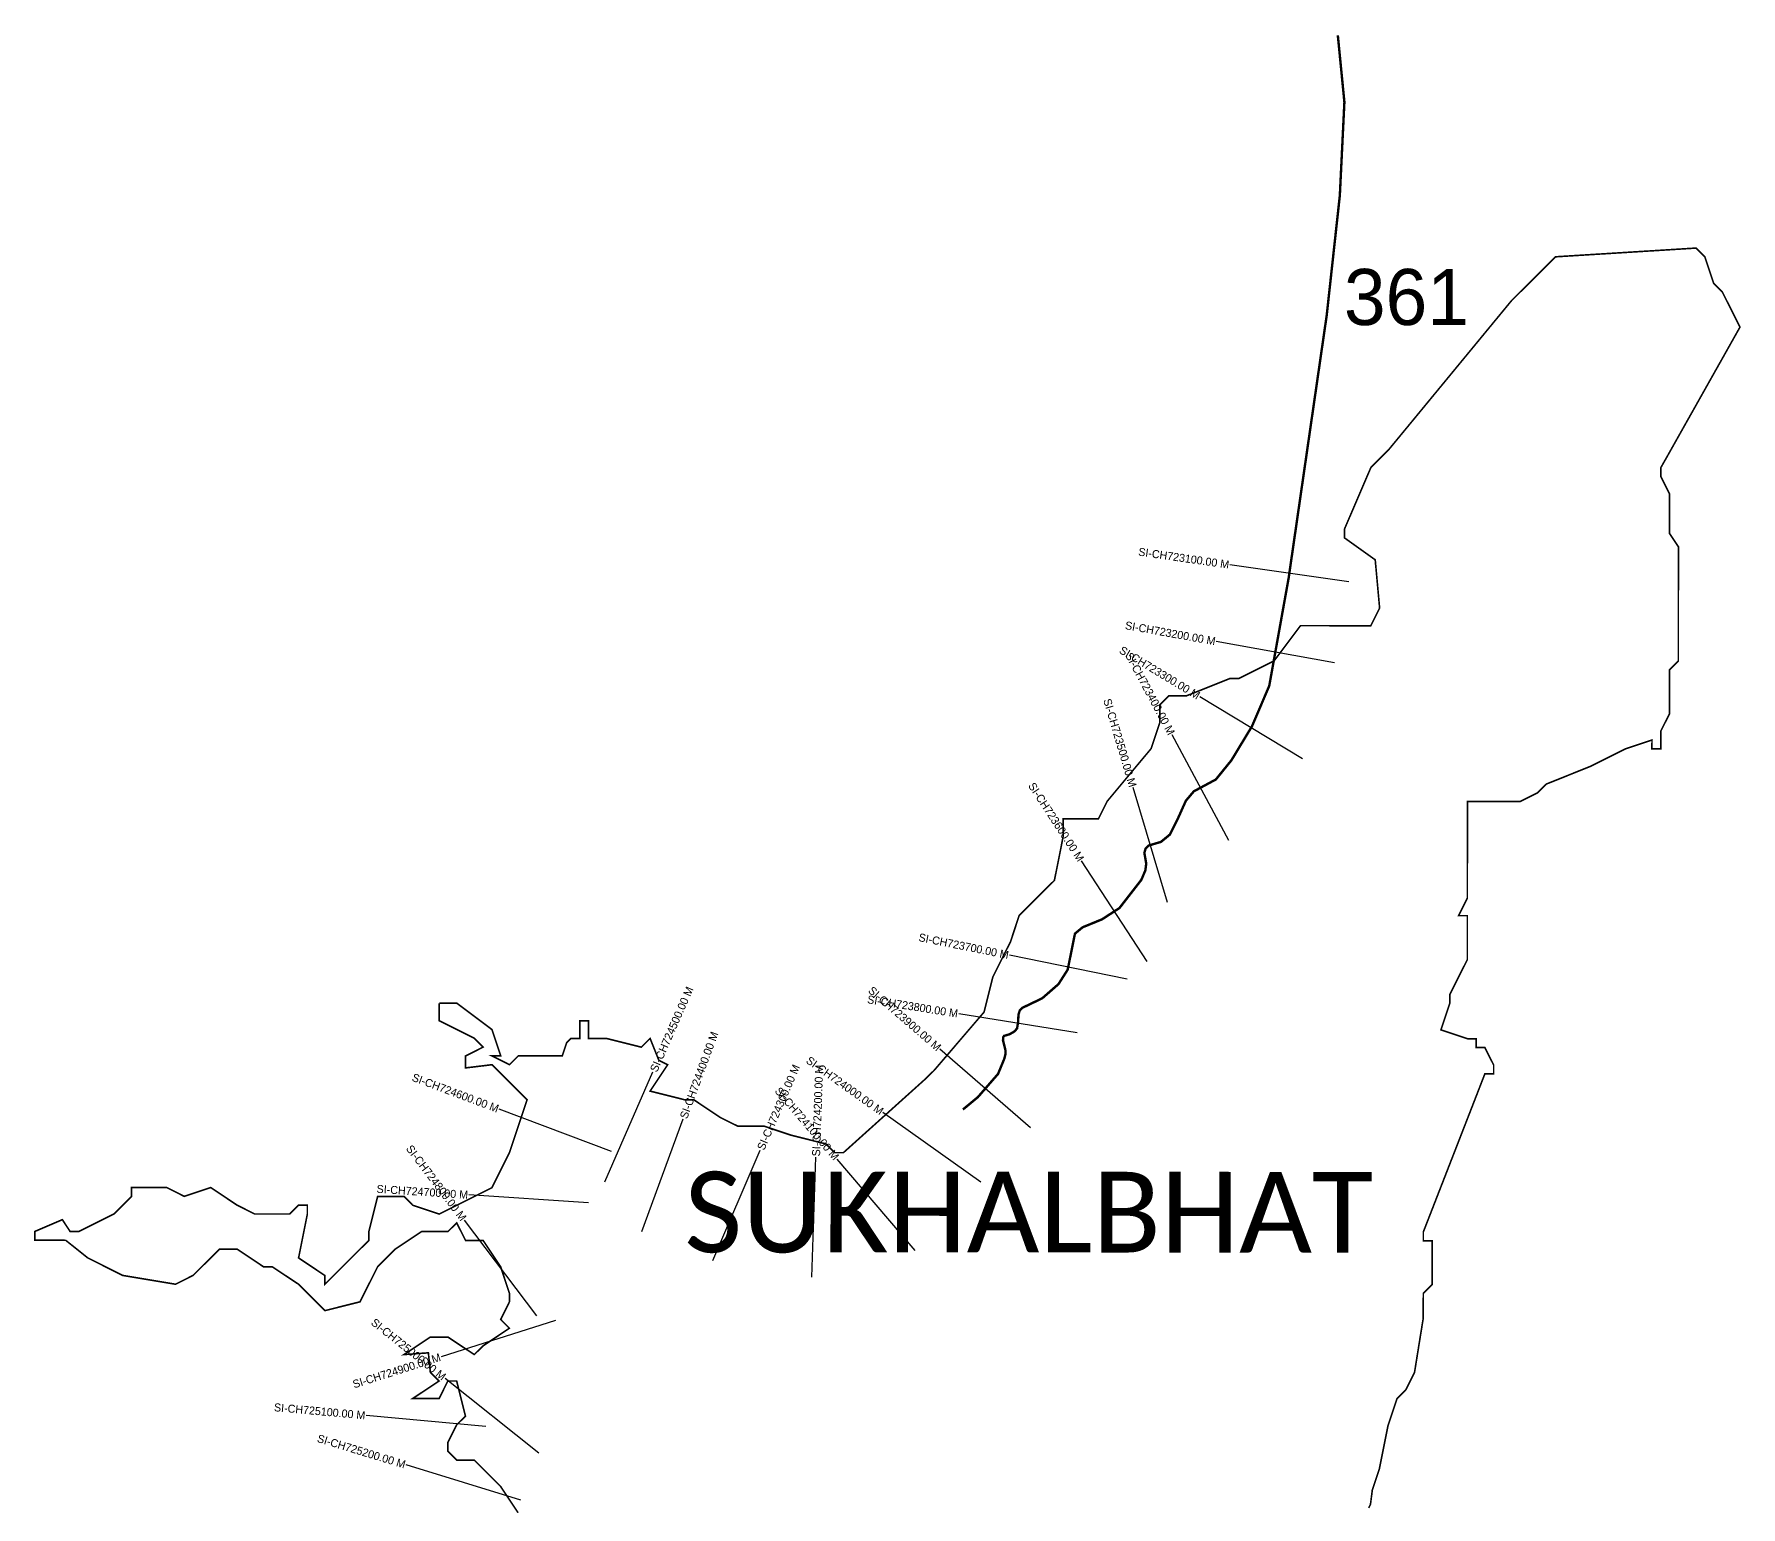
# Model space of a CAD drawing. Header units: metres. Extents: x 355212 to 358116, y 1739230 to 1742903.
# Drawn here: x 355212 to 357344, y 1741063 to 1742903 of the extents above; entities that cross this region are included whole.
import ezdxf
from ezdxf.enums import TextEntityAlignment as Align

# ---------------------------------------------------------------- set-up
doc = ezdxf.new("R2010")
doc.units = ezdxf.units.M
for name, color, linetype in [('CS', 134, 'Continuous'), ('CSMark', 6, 'Continuous'), ('NATURALLY PROTECTED', 3, 'Continuous'), ('VILLAGE NAME', 250, 'Continuous')]:
    doc.layers.add(name, color=color, linetype=linetype)

msp = doc.modelspace()

# ---------------------------------------------------------------- linework, layer by layer
at = {"color": 6, "const_width": 2}
for points in [[(355718, 1741692.6), (355740, 1741692.6), (355783.9, 1741659.6), (355794.9, 1741626.7), (355783.9, 1741626.7), (355805.8, 1741615.7), (355816.8, 1741626.7), (355871.7, 1741626.7), (355877.2, 1741643.1), (355882.7, 1741648.6), (355893.7, 1741648.6), (355893.7, 1741670.6), (355904.7, 1741670.6), (355904.7, 1741648.6), (355926.6, 1741648.6), (355970.5, 1741637.6), (355981.5, 1741648.6), (355992.5, 1741621.1), (356003.5, 1741615.7), (355981.5, 1741582.7), (356025.4, 1741571.7), (356036.4, 1741571.7), (356069.3, 1741549.7), (356091.2, 1741538.8), (356124.2, 1741538.8), (356157.1, 1741527.8), (356193.9, 1741518.5), (356201, 1741516.8), (356212, 1741505.8), (356223, 1741505.8), (356281.5, 1741558.4), (356325.3, 1741597.8), (356336.4, 1741608.7), (356398.7, 1741681.4), (356404.2, 1741703.3), (356409.7, 1741725.3), (356427, 1741759.9), (356431.7, 1741769.2), (356442.6, 1741802.1), (356486.6, 1741846), (356495.2, 1741888.9), (356497.6, 1741901.6), (356497.6, 1741922.9), (356541.5, 1741922.8), (356552.5, 1741944.8), (356587.4, 1741986.7), (356607.4, 1742010.6), (356612.9, 1742027.1), (356618.4, 1742043.6), (356618.4, 1742065.5), (356629.4, 1742076.5), (356651.3, 1742076.5), (356706.2, 1742098.4), (356717.2, 1742098.4), (356761.1, 1742120.4), (356794.1, 1742164.3), (356881.9, 1742164.2), (356892.9, 1742186.2), (356887.4, 1742246.6), (356849, 1742274), (356849, 1742285), (356882, 1742361.9), (356903.9, 1742383.8), (356914.9, 1742397.1), (357008.5, 1742510.7), (357057.7, 1742570.4), (357112.6, 1742625.2), (357288.2, 1742636.1), (357299.2, 1742625.2), (357310.2, 1742592.2), (357321.1, 1742581.2), (357343.1, 1742537.3), (357250.4, 1742372.6), (357244.2, 1742361.7), (357244.2, 1742350.7), (357255.2, 1742328.8), (357255.2, 1742279.4), (357266.2, 1742262.9), (357266.1, 1742161.2), (357266.1, 1742120.2), (357255.1, 1742109.2), (357255.1, 1742054.3), (357244.1, 1742032.4), (357244.1, 1742010.4), (357233.1, 1742010.4), (357233.2, 1742021.4), (357200.2, 1742010.4), (357162.5, 1741991.6), (357156.3, 1741988.5), (357115.2, 1741972), (357101.4, 1741966.5), (357090.4, 1741955.6), (357068.4, 1741944.6), (357002.6, 1741944.6), (357002.5, 1741823.9), (356991.5, 1741801.9), (357002.5, 1741801.9), (357002.5, 1741779), (357002.5, 1741752.5), (357002.5, 1741747), (356986, 1741714.1), (356980.5, 1741703.1), (356980.5, 1741692.1), (356969.5, 1741659.2), (357002.5, 1741648.2), (357013.4, 1741648.2), (357013.4, 1741637.2), (357024.4, 1741637.2), (357035.4, 1741615.3), (357035.4, 1741604.3), (357024.4, 1741604.3), (357009.3, 1741565.4), (356947.5, 1741406.7), (356947.5, 1741395.7), (356958.4, 1741395.7), (356958.4, 1741340.9), (356947.5, 1741329.9), (356947.4, 1741298.8), (356943.1, 1741272.2), (356936.5, 1741231.1), (356925.4, 1741209.1), (356914.5, 1741198.2), (356903.5, 1741165.2), (356893.8, 1741116.7), (356892.5, 1741110.3), (356883.8, 1741084.4), (356881.5, 1741066.4), (356879.2, 1741061.8)], [(355816.6, 1741055.8), (355799.6, 1741081.4), (355794.7, 1741088.8), (355761.8, 1741121.7), (355739.8, 1741121.7), (355728.8, 1741132.7), (355728.8, 1741143.7), (355739.8, 1741165.7), (355750.8, 1741176.6), (355739.8, 1741220.5), (355728.8, 1741220.5), (355717.9, 1741198.6), (355684.9, 1741198.6), (355717.9, 1741220.5), (355706.9, 1741231.5), (355704.5, 1741255.7), (355674, 1741253.5), (355706.9, 1741275.4), (355728.9, 1741275.4), (355761.8, 1741253.5), (355772.8, 1741264.4), (355805.7, 1741286.4), (355794.8, 1741297.4), (355805.7, 1741319.3), (355805.7, 1741330.3), (355794.8, 1741363.2), (355772.8, 1741396.2), (355750.9, 1741396.2), (355739.9, 1741418.1), (355728.9, 1741407.2), (355696, 1741407.2), (355663, 1741385.2), (355641.1, 1741363.3), (355619.1, 1741319.4), (355575.2, 1741308.4), (355542.3, 1741341.4), (355509.3, 1741363.3), (355498.4, 1741363.3), (355465.5, 1741385.3), (355443.5, 1741385.3), (355410.5, 1741352.4), (355388.6, 1741341.4), (355322.7, 1741352.4), (355278.8, 1741374.4), (355251.4, 1741396.3), (355212.9, 1741396.4), (355212.9, 1741407.4), (355247.2, 1741422.1), (355256.9, 1741407.3), (355267.8, 1741407.3), (355311.8, 1741429.3), (355333.7, 1741451.2), (355333.7, 1741462.2), (355376.3, 1741462.2), (355377.7, 1741462.2), (355399.6, 1741451.2), (355432.6, 1741462.2), (355465.5, 1741440.2), (355487.4, 1741429.2), (355531.3, 1741429.2), (355542.3, 1741440.2), (355553.3, 1741440.2), (355553.3, 1741429.2), (355543.2, 1741378.7), (355542.3, 1741374.3), (355575.2, 1741352.3), (355575.2, 1741341.4), (355588.8, 1741355), (355630.1, 1741396.2), (355630.1, 1741407.2), (355641.1, 1741451.1), (355674.1, 1741451.1), (355685, 1741440.1), (355718, 1741429.1), (355783.8, 1741462), (355805.8, 1741505.9), (355827.8, 1741571.8), (355783.9, 1741615.7), (355750.9, 1741611.7), (355751, 1741626.7), (355772.9, 1741637.7), (355761.9, 1741648.7), (355718, 1741670.7), (355718, 1741692.6)]]:
    msp.add_lwpolyline(points, dxfattribs=at)
at = {"layer": 'CS'}
for p, q in [((356854.3, 1742218.9), (356705.9, 1742240.4)), ((356836.4, 1742117.9), (356688.8, 1742144.5)), ((356796.5, 1741997.8), (356668.1, 1742075.4)), ((356704.6, 1741895.7), (356633.7, 1742027.9)), ((356627.7, 1741818.3), (356585.1, 1741962.1)), ((356602.7, 1741744.7), (356520.6, 1741870.3)), ((356577.4, 1741722.7), (356430.3, 1741752.4)), ((356515.1, 1741655.6), (356367, 1741679.3)), ((356456.9, 1741536.7), (356343.6, 1741635)), ((355924.8, 1741469.3), (355985.1, 1741606.7)), ((355933.3, 1741507.4), (355792.8, 1741560.1)), ((355971, 1741407.1), (356022.6, 1741548)), ((356394.5, 1741468.8), (356272.3, 1741555.8)), ((356060, 1741371.1), (356119, 1741509)), ((356183.5, 1741350.3), (356188.7, 1741500.2)), ((356312.6, 1741383.6), (356215.3, 1741497.8)), ((355904.7, 1741443.1), (355755.1, 1741453)), ((355839.9, 1741301.8), (355749.5, 1741421.5)), ((355863.3, 1741296.2), (355720.3, 1741250.9)), ((355842.6, 1741130.3), (355725.3, 1741223.8)), ((355776.1, 1741163.8), (355626.7, 1741177.4)), ((355820.1, 1741071.8), (355676.6, 1741115.6))]:
    msp.add_line(p, q, dxfattribs=at)
at = {"layer": 'NATURALLY PROTECTED', "const_width": 3, "flags": 128}
msp.add_lwpolyline([(356840.7, 1742901.9), (356848.9, 1742818.5), (356843.2, 1742701.8), (356826.8, 1742552), (356779.2, 1742223.5), (356755, 1742089), (356733.4, 1742038.5), (356707.7, 1741996), (356688.3, 1741972.1), (356660.8, 1741957.3), (356650.9, 1741945.6), (356640.7, 1741922.9), (356630.9, 1741903.3), (356619.7, 1741894.1), (356613.2, 1741892.2), (356604.4, 1741889.6), (356600.5, 1741885.7), (356599, 1741880.3), (356600, 1741874.7), (356601.3, 1741867.1), (356600.3, 1741858.7), (356595.3, 1741846.8), (356567.9, 1741811.5), (356546.2, 1741797.4), (356521.8, 1741787.4), (356512.3, 1741779.5), (356508.4, 1741760.2), (356503.2, 1741734.5), (356491.7, 1741716.4), (356471.4, 1741698.7), (356446.2, 1741686.6), (356443.4, 1741683.6), (356441.7, 1741678.4), (356441.3, 1741669.3), (356440, 1741661.2), (356436.9, 1741657.4), (356430.7, 1741653.8), (356423.7, 1741651.7), (356422.5, 1741649.9), (356422.4, 1741646), (356424, 1741639.8), (356425.5, 1741633.5), (356425.5, 1741629.1), (356424, 1741623.1), (356416.2, 1741604.2), (356391, 1741575.2), (356372.3, 1741559.7)], dxfattribs=at)

# ---------------------------------------------------------------- texts
at = {"insert": (356848.3, 1742610), "char_height": 70, "attachment_point": 1}
msp.add_mtext_dynamic_manual_height_columns('361', width=95.172, gutter_width=1, heights=[0], dxfattribs=at)
at = {"layer": 'CSMark'}
for s, rotation, p in [('SI-CH723100.00 M', 351.7575, (356704.9, 1742240.5)), ('SI-CH723200.00 M', 349.7697, (356687.8, 1742144.7)), ('SI-CH723300.00 M', 328.8692, (356667.2, 1742075.9)), ('SI-CH723400.00 M', 298.1912, (356633.2, 1742028.8)), ('SI-CH723500.00 M', 286.4801, (356584.8, 1741963)), ('SI-CH723600.00 M', 303.1635, (356520.1, 1741871.1)), ('SI-CH723700.00 M', 348.603, (356429.4, 1741752.6)), ('SI-CH723800.00 M', 350.9068, (356366, 1741679.5)), ('SI-CH723900.00 M', 319.061, (356342.8, 1741635.7)), ('SI-CH724000.00 M', 324.5322, (356271.5, 1741556.4)), ('SI-CH724600.00 M', 339.4416, (355791.9, 1741560.4)), ('SI-CH724100.00 M', 310.4475, (356214.6, 1741498.5)), ('SI-CH724800.00 M', 307.0599, (355748.9, 1741422.3)), ('SI-CH724700.00 M', 356.2093, (355754.1, 1741453.1)), ('SI-CH725000.00 M', 321.4581, (355724.5, 1741224.4)), ('SI-CH724900.00 M', 17.5844, (355719.4, 1741250.6)), ('SI-CH725100.00 M', 354.8067, (355625.7, 1741177.5)), ('SI-CH725200.00 M', 343.0271, (355675.6, 1741115.9))]:
    msp.add_text(s, height=10, rotation=rotation, dxfattribs=at).set_placement(p, align=Align.MIDDLE_RIGHT)
for s, rotation, p in [('SI-CH724500.00 M', 66.3279, (355985.5, 1741607.6)), ('SI-CH724400.00 M', 69.8906, (356023, 1741548.9)), ('SI-CH724300.00 M', 66.8123, (356119.4, 1741509.9)), ('SI-CH724200.00 M', 87.9891, (356188.8, 1741501.2))]:
    msp.add_text(s, height=10, rotation=rotation, dxfattribs=at).set_placement(p, align=Align.MIDDLE_LEFT)
at = {"layer": 'VILLAGE NAME', "insert": (356024.3, 1741482.1), "char_height": 100.855, "attachment_point": 1, "rotation": 359.9793}
msp.add_mtext_dynamic_manual_height_columns('{\\fCalibri|b0|i0|c0|p34;SUKHALBHAT}', width=995.212, gutter_width=504.3, heights=[0], dxfattribs=at)

doc.saveas('drawing.dxf')
